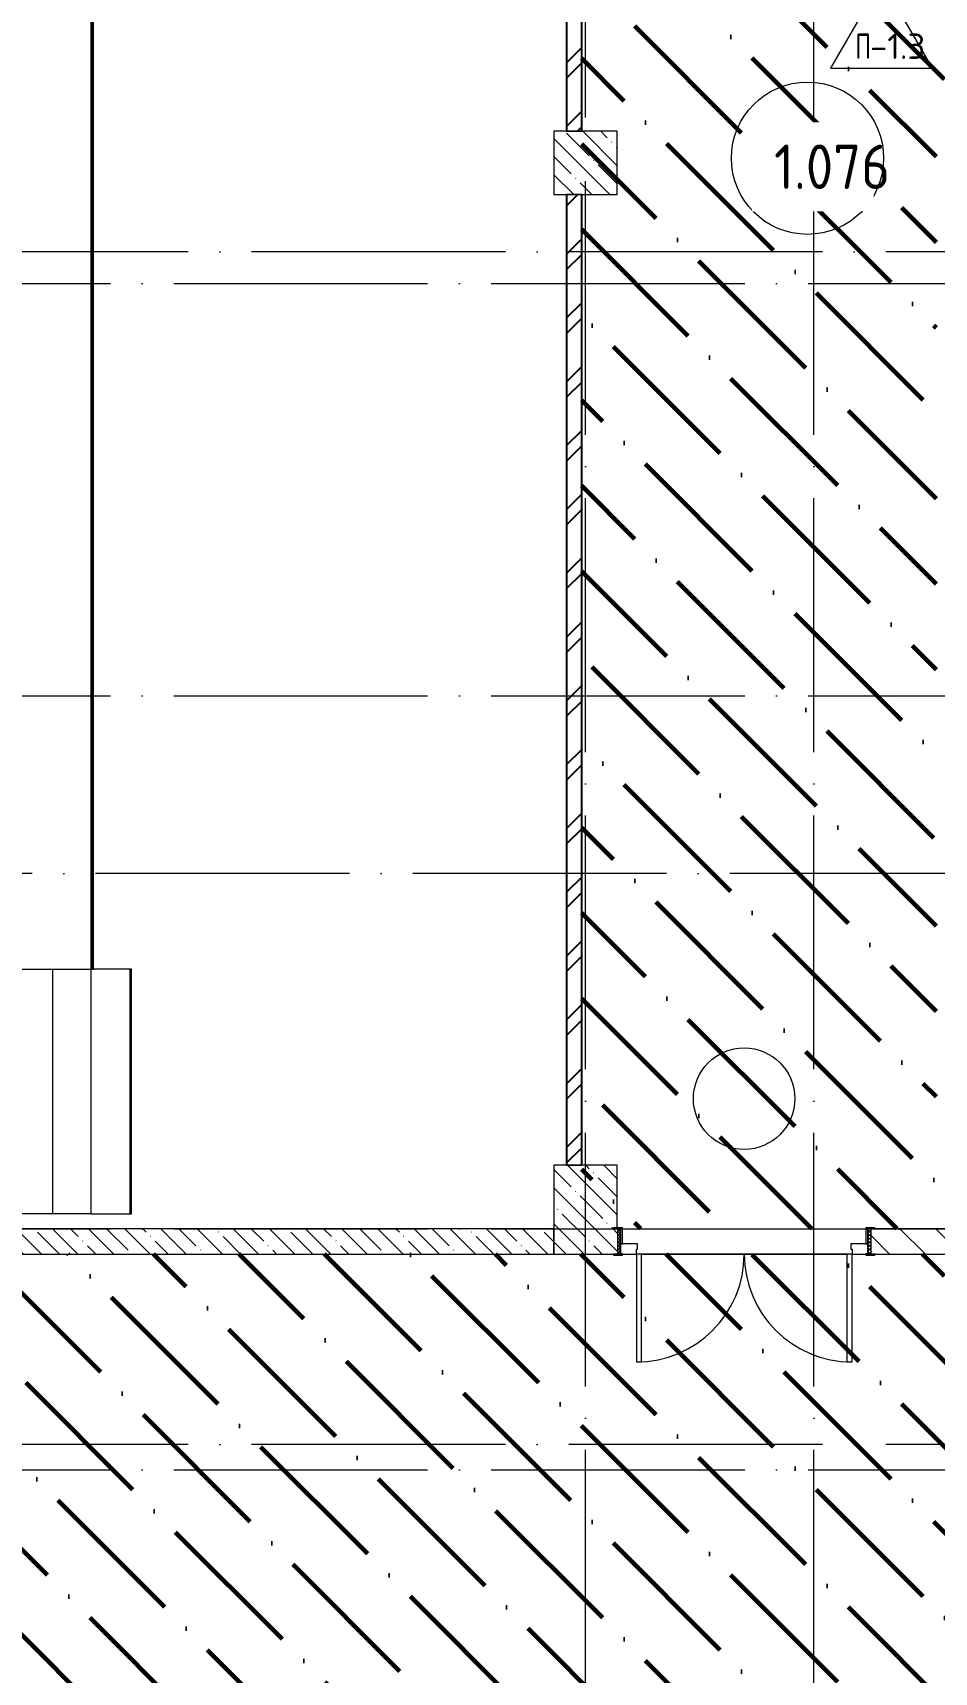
# Model space of a CAD drawing. Header units: millimetres. Extents: x -68946 to 288321, y -402657 to 324925.
# Drawn here: x 138630 to 145736, y 24830 to 37750 of the extents above; entities that cross this region are included whole.
import ezdxf

# ---------------------------------------------------------------- set-up
doc = ezdxf.new("R2010")
doc.units = ezdxf.units.MM
doc.linetypes.add('ADSK_Линия сетки', pattern=[2500, 2000, -250, 0, -250])
for name, color, linetype, lineweight in [('3.4) ПТ-2.15    4 вып', 200, 'Continuous', 60), ('A-AREA-____-IDEN', 250, 'Continuous', 9), ('A-DOOR-____-IDEN', 31, 'Continuous', 9), ('A-DOOR-____-MCUT', 250, 'Continuous', 5), ('A-DOOR-____-OTLN', 250, 'Continuous', 5), ('A-DOOR-FRAM-MCUT', 31, 'Continuous', 5), ('A-DOOR-FRAM-OTLN', 31, 'Continuous', 5), ('A-FLOR-____-IDEN', 11, 'Continuous', 9), ('A-FLOR-____-OTLN', 192, 'Continuous', 9), ('A-ROOF-____-MCUT', 132, 'Continuous', 9), ('A-ROOF-____-OTLN', 132, 'Continuous', 5), ('A-ROOF-FNSH-MCUT', 132, 'Continuous', 9), ('A-WALL-____-MCUT', 250, 'Continuous', 13), ('A-WALL-____-PATT', 250, 'Continuous', 13), ('I-WALL-____-OTLN', 250, 'Continuous', 9), ('S-COLS-____-MCUT', 250, 'Continuous', 25), ('S-COLS-____-OTLN', 250, 'Continuous', 9), ('S-GRID-____-OTLN', 250, 'Continuous', 9)]:
    doc.layers.add(name, color=color, linetype=linetype, lineweight=lineweight)
doc.styles.add('ISOCPEUR_1', font='isocpeur.ttf', dxfattribs={"width": 0.9, "height": 250})
doc.styles.add('ISOCPEUR_2', font='isocpeur.ttf', dxfattribs={"height": 160})
pattern_1 = [(135, (12287.91, -0.0006), (-142.5612, -142.5612), []), (135, (12430.48, -0.0006), (-142.5612, -142.5612), [252.016, -50.403, 3.353, -47.05])]

# ---------------------------------------------------------------- blocks, each defined once
blk = doc.blocks.new('Дверь_СКБ_2Ст_Внутренняя1 - Н_ВВ-7_2000x2600h_Фрамуга сверху-V35-АР1_Маркировочный план 1 этажа С2и3')
at = {"layer": 'A-DOOR-____-OTLN'}
h = blk.add_hatch(dxfattribs=at)
h.set_pattern_fill('FP_17', color=256, style=0, pattern_type=2)
h.set_pattern_definition([(135, (1301.41, 164.685), (-14.1421, -14.1421), []), (225, (1301.41, 164.685), (14.1421, -14.1421), [])])
h.paths.add_polyline_path([(987, 100), (987, -100), (1012, -100), (1012, 100)])
at = {"layer": 'A-DOOR-FRAM-OTLN'}
h = blk.add_hatch(dxfattribs=at)
h.set_pattern_fill('FP_18', color=256, style=0, pattern_type=2)
h.set_pattern_definition([(45, (-821.384, 164.685), (-14.1421, 14.1421), []), (135, (-821.384, 164.685), (-14.1421, -14.1421), [])])
h.paths.add_polyline_path([(-988, 100), (-988, -100), (-963, -100), (-963, 100)])
at = {"layer": 'A-DOOR-____-MCUT'}
for p, q in [((-838, 950), (-838, 100)), ((-798, 950), (-838, 950)), ((-798, 100), (-798, 950)), ((862, 950), (822, 950)), ((822, 950), (822, 100)), ((862, 100), (862, 950)), ((-838, 100), (-798, 100)), ((822, 100), (862, 100))]:
    blk.add_line(p, q, dxfattribs=at)
at = {"layer": 'A-DOOR-____-OTLN'}
for centre, start, end in [((-838, 100), 0, 90), ((862, 100), 90, 180)]:
    blk.add_arc(centre, 850, start, end, dxfattribs=at)
at = {"layer": 'A-DOOR-FRAM-MCUT'}
for p, q in [((-948, 108), (-1018, 108)), ((-1018, 108), (-1018, 100)), ((-1018, 100), (-948, 100)), ((-963, 100), (-988, 100)), ((-988, 100), (-988, -100)), ((-838, 100), (-963, 100)), ((-963, 100), (-963, 20)), ((-963, -100), (-963, 100)), ((-948, 100), (-963, 100)), ((-963, 100), (-963, 99)), ((-963, 99), (-948, 99)), ((-963, 20), (-828, 20)), ((-948, 20), (-963, 20)), ((-963, 20), (-963, -100)), ((-948, 100), (-948, 108)), ((-948, 99), (-948, 100)), ((-948, -100), (-948, 20)), ((-838, 60), (-838, 100)), ((-828, 60), (-838, 60)), ((-828, 20), (-828, 60)), ((862, 60), (852, 60)), ((852, 60), (852, 20)), ((852, 20), (987, 20)), ((862, 100), (862, 60)), ((987, 100), (862, 100)), ((1042, 108), (972, 108)), ((972, 108), (972, 100)), ((987, 100), (972, 100)), ((972, 100), (972, 99)), ((972, 100), (1042, 100)), ((972, 99), (987, 99)), ((987, 20), (972, 20)), ((972, 20), (972, -100)), ((987, 20), (987, 100)), ((1012, 100), (987, 100)), ((987, 100), (987, -100)), ((987, 99), (987, 100)), ((987, -100), (987, 20)), ((1012, -100), (1012, 100)), ((1042, 100), (1042, 108)), ((-948, -100), (-1018, -100)), ((-1018, -100), (-1018, -108)), ((-1018, -108), (-948, -108)), ((-988, -100), (-963, -100)), ((-963, -100), (-948, -100)), ((-948, -108), (-948, -100)), ((972, -100), (987, -100)), ((1042, -100), (972, -100)), ((972, -100), (972, -108)), ((972, -108), (1042, -108)), ((987, -100), (1012, -100)), ((1042, -108), (1042, -100))]:
    blk.add_line(p, q, dxfattribs=at)
blk = doc.blocks.new('AAR_СКБ_Марка_Помещения_мал - Номер-28977439-АР1_Маркировочный план 1 этажа С2и3')
at = {"layer": 'A-AREA-____-IDEN'}
blk.add_circle((-0.028, 0), 3, dxfattribs=at)
blk = doc.blocks.new('ADSK_Марка_Дверь - Типоразмер_ADSK_Марка-30565456-АР1_Маркировочный план 1 этажа С2и3')
at = {"layer": 'A-DOOR-____-IDEN'}
blk.add_circle((0, 0), 4, dxfattribs=at)
blk = doc.blocks.new('AAR_СКБ_Марка_Перекрытия - Марка пола-17325028-АР1_Маркировочный план 1 этажа С2и3')
at = {"layer": 'A-FLOR-____-IDEN'}
for p, q in [((0, 6.93), (-4, 0)), ((0, 6.93), (4, 0)), ((-4, 0), (4, 0))]:
    blk.add_line(p, q, dxfattribs=at)

msp = doc.modelspace()

# ---------------------------------------------------------------- hatches: boundary and pattern name
h = msp.add_hatch()
h.set_pattern_fill('FP_4', color=256, style=0, pattern_type=2)
h.set_pattern_definition([(45, (12287.9, -0.0006), (-251.4472, 251.4472), []), (45, (12287.9, 381), (-251.4472, 251.4472), [])])
h.paths.add_polyline_path([(142957.8919, 28825), (142957.8919, 36475), (142837.8919, 36475), (142837.8919, 28825)])
h.paths.add_polyline_path([(142837.8919, 36975), (142957.8919, 36975), (142957.8919, 44625), (142837.8919, 44625), (142837.8919, 37123.457)])
at = {"layer": '3.4) ПТ-2.15    4 вып'}
h = msp.add_hatch(dxfattribs=at)
h.set_pattern_fill('ANSI36', color=256, scale=150, angle=90)
h.paths.add_polyline_path([(148787.9138, 44925), (142957.8919, 44925), (142957.8919, 37045), (142957.8919, 28325.0004), (145752.9138, 28325.0004), (145752.9138, 37045), (148787.9138, 37045)])
h = msp.add_hatch(dxfattribs=at)
h.set_pattern_fill('ANSI36', color=256, scale=150, angle=90)
h.paths.add_polyline_path([(148787.9138, 28125), (131162.8919, 28125), (131162.8919, 24345.0004), (133487.8919, 24345.0004), (133487.8919, 10424.9994), (137337.8919, 10424.9994), (137337.8919, 16124.9994), (144587.9138, 16124.9994), (144587.9138, 23025), (148787.9138, 23025), (148787.9138, 24345.0004)])
h.paths.add_polyline_path([(137337.8919, 22824.9994), (137737.8919, 22824.9994), (137737.8919, 22424.9994), (137337.8919, 22424.9994)], flags=16)
at = {"layer": 'A-WALL-____-PATT', "lineweight": 15, "true_color": 0x000000}
h = msp.add_hatch(dxfattribs=at)
h.set_pattern_fill('FP_1', color=18, style=0, pattern_type=2)
h.set_pattern_definition(pattern_1)
h.paths.add_polyline_path([(137357.9138, 28125.001), (142737.8919, 28125.001), (142737.8919, 28325), (137237.9138, 28325.001), (137237.9138, 28125.0014)])
h = msp.add_hatch(dxfattribs=at)
h.set_pattern_fill('FP_2', color=18, style=0, pattern_type=2)
h.set_pattern_definition([(135, (12287.91, -0.0006), (-141.42136, -141.42136), [])])
h.paths.add_polyline_path([(145413.7404, 28125.0004), (146587.8919, 28125.0004), (146587.8919, 28325), (145237.9139, 28325), (145237.9138, 28125.001), (145267.9138, 28125.001)])
at = {"layer": 'S-COLS-____-OTLN', "lineweight": 5, "true_color": 0x000000}
h = msp.add_hatch(dxfattribs=at)
h.set_pattern_fill('FP_1', color=18, style=0, pattern_type=2)
h.set_pattern_definition(pattern_1)
h.paths.add_polyline_path([(142957.8919, 36475), (143237.8919, 36475), (143237.8919, 36975), (142737.8919, 36975), (142737.8919, 36475), (142939.5913, 36475)])
h = msp.add_hatch(dxfattribs=at)
h.set_pattern_fill('FP_1', color=18, style=0, pattern_type=2)
h.set_pattern_definition(pattern_1)
h.paths.add_polyline_path([(143112.8884, 28125), (143237.8915, 28125.001), (143237.8919, 28325), (143207.9138, 28325), (143207.9138, 28333.0004), (143237.8919, 28333.0004), (143237.8919, 28825), (142737.8919, 28825), (142737.8919, 28125.001), (142957.8919, 28125.001)])

# ---------------------------------------------------------------- linework, layer by layer
for p, q in [((142837.8919, 44625), (142837.8919, 36975)), ((142957.8919, 36975), (142957.8919, 44625)), ((142837.8919, 36475), (142837.8919, 28825)), ((142957.8919, 28825), (142957.8919, 36475))]:
    msp.add_line(p, q)
at = {"layer": 'A-FLOR-____-OTLN', "color": 18, "lineweight": 5, "true_color": 0x000000}
for p, q in [((143427.9138, 28125.0004), (145047.9138, 28125.0004)), ((145047.9138, 28125), (143427.9138, 28125))]:
    msp.add_line(p, q, dxfattribs=at)
at = {"layer": 'A-ROOF-____-MCUT', "color": 18, "lineweight": 13, "true_color": 0x000000}
for p, q in [((139098.9144, 30370.001), (139098.9144, 43080)), ((139107.9144, 30370.001), (139107.9144, 43080)), ((139098.9144, 30370.001), (139107.9144, 30370.001)), ((139407.9138, 30370.001), (139398.9138, 30370.001)), ((139398.9138, 28443.032), (139398.9138, 30370.001)), ((139407.9138, 28443.032), (139407.9138, 30370.001)), ((139398.9138, 28443.032), (139407.9138, 28443.032))]:
    msp.add_line(p, q, dxfattribs=at)
at = {"layer": 'A-ROOF-____-OTLN', "color": 18, "true_color": 0x000000}
for p, q in [((138187.9144, 30370.001), (139087.9138, 30370.001)), ((138787.9138, 28443.032), (138787.9138, 30370.001)), ((139087.9138, 28443.032), (137247.9138, 28443.032))]:
    msp.add_line(p, q, dxfattribs=at)
at = {"layer": 'A-ROOF-FNSH-MCUT', "color": 18, "lineweight": 5, "true_color": 0x000000}
for p, q in [((139087.9144, 43080), (139087.9144, 30370.001)), ((139398.9138, 30370.001), (139087.9138, 30370.001)), ((139087.9138, 30370.001), (139087.9138, 28443.032)), ((139087.9138, 28443.032), (139398.9138, 28443.032))]:
    msp.add_line(p, q, dxfattribs=at)
at = {"layer": 'A-WALL-____-MCUT', "color": 18, "lineweight": 15, "true_color": 0x000000}
for p, q in [((142837.8919, 36975), (142957.8919, 36975)), ((142957.8919, 36475), (142837.8919, 36475)), ((142837.8919, 28825), (142957.8919, 28825)), ((142737.8919, 28325.001), (137237.9138, 28325.001)), ((142737.8919, 28125.001), (142737.8919, 28325.001)), ((146587.8919, 28325.0004), (145267.9138, 28325.0004)), ((137237.9138, 28125.001), (142737.8919, 28125.001)), ((145267.9138, 28125.0004), (146587.8919, 28125.0004))]:
    msp.add_line(p, q, dxfattribs=at)
at = {"layer": 'I-WALL-____-OTLN', "color": 18, "lineweight": 15, "true_color": 0x000000}
msp.add_line((143277.9138, 28325.0004), (145197.9138, 28325.0004), dxfattribs=at)
at = {"layer": 'S-COLS-____-MCUT', "color": 18, "lineweight": 5, "true_color": 0x000000}
for p, q in [((142837.8919, 36975), (142737.8919, 36975)), ((142737.8919, 36975), (142737.8919, 36475)), ((143237.8919, 36975), (142957.8919, 36975)), ((143237.8919, 36475), (143237.8919, 36975)), ((142737.8919, 36475), (142837.8919, 36475)), ((142957.8919, 36475), (143237.8919, 36475)), ((142837.8919, 28825), (142737.8919, 28825)), ((142737.8919, 28825), (142737.8919, 28325.001)), ((143237.8919, 28825), (142957.8919, 28825)), ((143237.8919, 28333.0004), (143237.8919, 28825)), ((142737.8919, 28125), (143207.9138, 28125))]:
    msp.add_line(p, q, dxfattribs=at)
at = {"layer": 'S-COLS-____-OTLN', "color": 18, "lineweight": 5, "true_color": 0x000000}
for p, q in [((142957.8919, 36975), (142837.8919, 36975)), ((142837.8919, 36475), (142957.8919, 36475)), ((142957.8919, 28825), (142837.8919, 28825)), ((142737.8919, 28325.001), (142737.8919, 28125))]:
    msp.add_line(p, q, dxfattribs=at)
at = {"layer": 'S-GRID-____-OTLN', "color": 18, "linetype": 'ADSK_Линия сетки', "true_color": 0x000000}
for p, q in [((142987.9138, -2919.5356), (142987.9138, 61063.6538)), ((144787.9138, -2919.5356), (144787.9138, 61063.6538)), ((167356.8279, 36025), (111607.9138, 36025)), ((77240.3519, 35775), (168626.8279, 35775)), ((77240.3519, 32525), (168626.8279, 32525)), ((168626.8279, 31125), (111607.9138, 31125)), ((77240.3519, 28325), (168626.8279, 28325)), ((167356.8279, 26625), (111607.9138, 26625)), ((77240.3519, 26425), (168626.8279, 26425))]:
    msp.add_line(p, q, dxfattribs=at)

# ---------------------------------------------------------------- block references
at = {"layer": 'A-AREA-____-IDEN', "color": 18, "true_color": 0x000000, "xscale": 200, "yscale": 200, "zscale": 99.99999999999993}
msp.add_blockref('AAR_СКБ_Марка_Помещения_мал - Номер-28977439-АР1_Маркировочный план 1 этажа С2и3', (144743.0338, 36761.919), dxfattribs=at)
at = {"layer": 'A-DOOR-____-IDEN', "color": 18, "true_color": 0x000000, "xscale": 99.99999999999993, "yscale": 99.99999999999993, "zscale": 99.99999999999993}
msp.add_blockref('ADSK_Марка_Дверь - Типоразмер_ADSK_Марка-30565456-АР1_Маркировочный план 1 этажа С2и3', (144237.9138, 29349.9994), dxfattribs=at)
at = {"layer": 'A-DOOR-____-OTLN', "color": 18, "true_color": 0x000000, "rotation": 180}
msp.add_blockref('Дверь_СКБ_2Ст_Внутренняя1 - Н_ВВ-7_2000x2600h_Фрамуга сверху-V35-АР1_Маркировочный план 1 этажа С2и3', (144250.4138, 28225.0004), dxfattribs=at)
at = {"layer": 'A-FLOR-____-IDEN', "color": 18, "true_color": 0x000000, "xscale": 99.99999999999993, "yscale": 99.99999999999993, "zscale": 99.99999999999993}
msp.add_blockref('AAR_СКБ_Марка_Перекрытия - Марка пола-17325028-АР1_Маркировочный план 1 этажа С2и3', (145319.3051, 37472.8174), dxfattribs=at)

# ---------------------------------------------------------------- texts
at = {"layer": 'A-FLOR-____-IDEN', "color": 18, "true_color": 0x000000, "char_height": 200, "attachment_point": 1, "style": 'ISOCPEUR_2'}
for s, insert, width in [('\\fISOCPEUR|b0|i0|c204|p34|;\\W.7;П', (145114.0701, 37744.2032), 140.295312), ('-1.3', (145229.8253, 37744.2032), 381.60325)]:
    msp.add_mtext(s, dxfattribs=dict(at, insert=insert, width=width))

# ---------------------------------------------------------------- next in the draw order: texts
at = {"layer": 'A-AREA-____-IDEN', "color": 18, "true_color": 0x000000, "insert": (144473.5334, 36869.4045), "char_height": 350, "width": 609.2825, "attachment_point": 1, "style": 'ISOCPEUR_1', "bg_fill": 3, "box_fill_scale": 1.5, "bg_fill_color": 256, "bg_fill_transparency": 0}
msp.add_mtext('1.076', dxfattribs=at)

doc.saveas('drawing.dxf')
